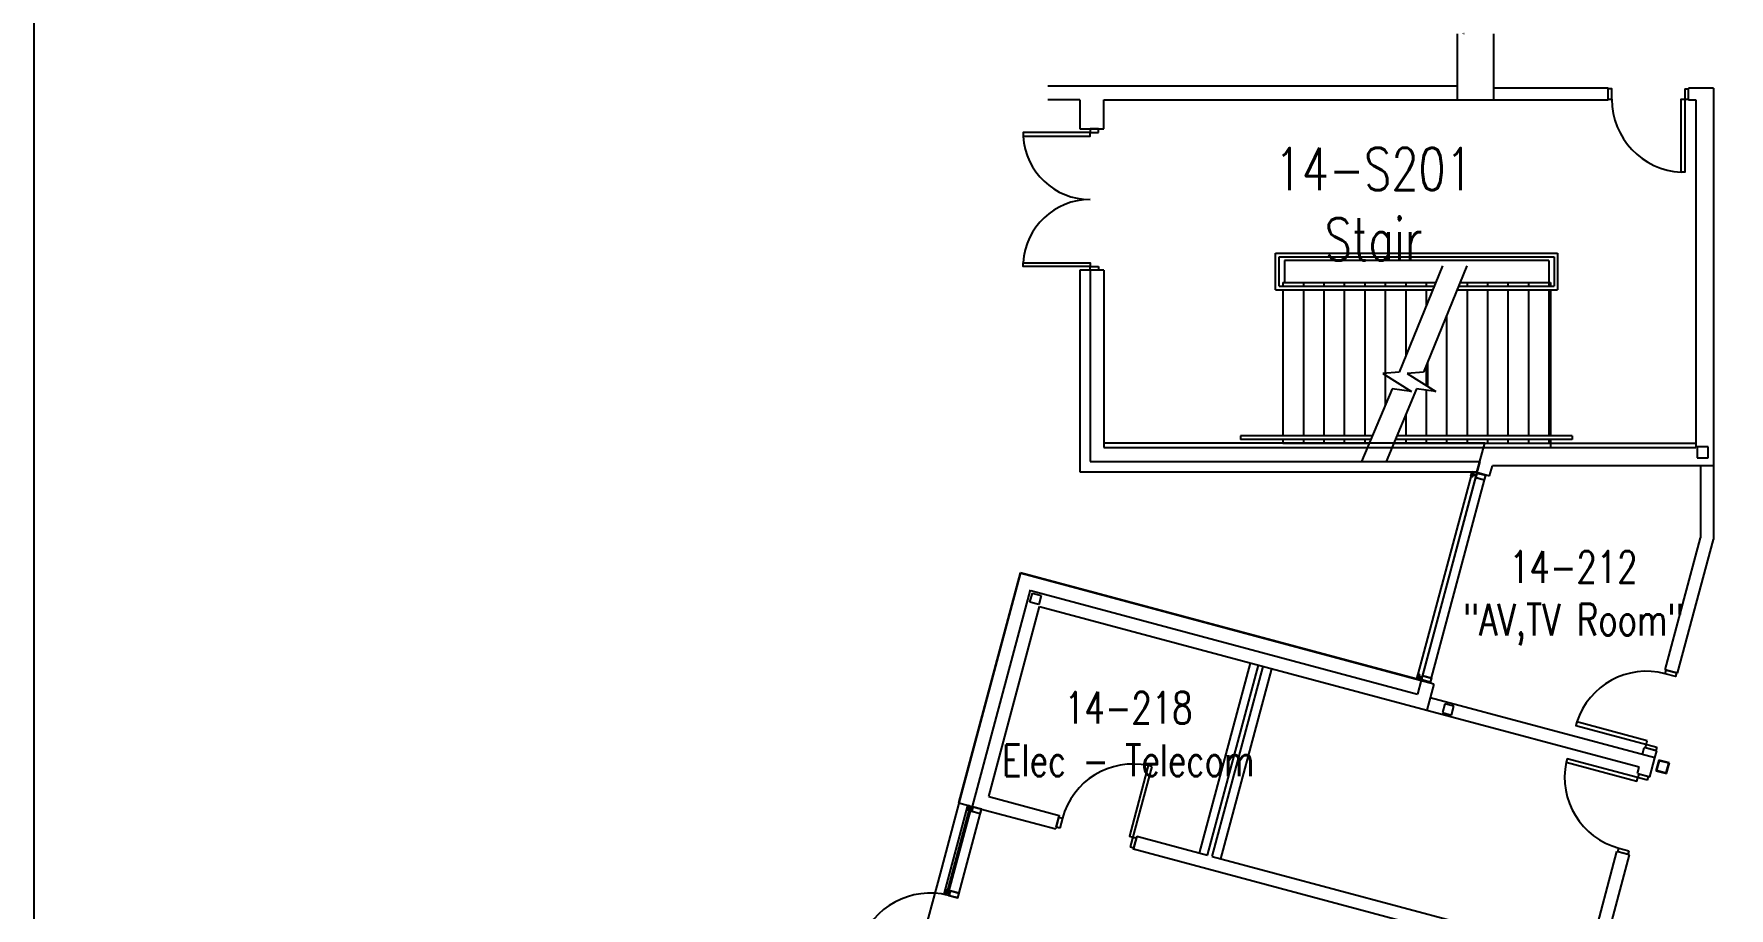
# Model space of a CAD drawing. Extents: x 11182 to 734459, y -1391328 to 152085.
# Drawn here: x 313980 to 337183, y -1356545 to -1344584 of the extents above; entities that cross this region are included whole.
import ezdxf
from ezdxf.enums import TextEntityAlignment as Align

# ---------------------------------------------------------------- set-up
doc = ezdxf.new("R2010")
doc.units = 0
doc.header["$LTSCALE"] = 500
doc.header["$MEASUREMENT"] = 0
doc.layers.add('0_Defpoints', color=106, linetype='CONTINUOUS', plot=False)
for name, color, linetype in [('0_room_data', 7, 'CONTINUOUS'), ('1_Wall_Exist', 251, 'CONTINUOUS'), ('3_Text', 7, 'CONTINUOUS')]:
    doc.layers.add(name, color=color, linetype=linetype)
doc.styles.add('1_200', font='simplex.shx', dxfattribs={"width": 0.75, "height": 460})

# ---------------------------------------------------------------- blocks, each defined once
blk = doc.blocks.new('room_data')
at = {"layer": '3_Text', "style": '1_200', "width": 0.75}
for tag, p in [('ROOMNUM', (0, 0)), ('ROOMUSE', (0, -575))]:
    blk.add_attdef(tag, text='', height=345, dxfattribs=at).set_placement(p, align=Align.MIDDLE_CENTER)

msp = doc.modelspace()

# ---------------------------------------------------------------- linework, layer by layer
at = {"layer": '0_Defpoints'}
msp.add_lwpolyline([(391388, -1271696), (313980, -1271696), (313980, -1391328), (391388, -1391328)], close=True, dxfattribs=at)
at = {"layer": '1_Wall_Exist'}
for p, q in [((333461, -1344584), (333461, -1345484)), ((333961, -1345484), (333961, -1344584)), ((327856, -1345294), (333461, -1345294)), ((328295, -1345484), (327856, -1345484)), ((328295, -1345484), (328295, -1345884)), ((328626, -1345884), (328626, -1345484)), ((328626, -1345484), (335526, -1345484)), ((335526, -1345328), (333961, -1345328)), ((335526, -1345484), (335526, -1345328)), ((336626, -1345484), (336626, -1345328)), ((336968, -1345328), (336626, -1345328)), ((336626, -1345484), (336726, -1345484)), ((336726, -1345484), (336726, -1350244)), ((336968, -1345328), (336968, -1351503)), ((328295, -1345884), (328626, -1345884)), ((330976, -1347584), (334836, -1347584)), ((330976, -1348084), (330976, -1347584)), ((334836, -1347584), (334836, -1348084)), ((328295, -1347816), (328295, -1350575)), ((328626, -1347816), (328295, -1347816)), ((328436, -1347816), (328436, -1350434)), ((328626, -1347816), (328626, -1350244)), ((331026, -1347634), (334786, -1347634)), ((331026, -1348034), (331026, -1347634)), ((334716, -1347684), (331096, -1347684)), ((331096, -1347684), (331096, -1347984)), ((333260, -1347756, 0), (332667, -1349214, 0)), ((333595, -1347756, 0), (333002, -1349214, 0)), ((334716, -1347684), (334716, -1348034)), ((334786, -1347634), (334786, -1348034)), ((331026, -1348034), (333148, -1348034)), ((331076, -1347984), (331076, -1348034)), ((331076, -1347984), (333168, -1347984)), ((331356, -1347984), (331356, -1348034)), ((331636, -1347984), (331636, -1348034)), ((331916, -1347984), (331916, -1348034)), ((332196, -1347984), (332196, -1348034)), ((332476, -1347984), (332476, -1348034)), ((332756, -1347984), (332756, -1348034)), ((333036, -1347984), (333036, -1348034)), ((333482, -1348034), (334786, -1348034)), ((333503, -1347984), (334736, -1347984)), ((333596, -1347984), (333596, -1348034)), ((333876, -1347984), (333876, -1348034)), ((334156, -1347984), (334156, -1348034)), ((334436, -1347984), (334436, -1348034)), ((334736, -1347984), (334736, -1348034)), ((330976, -1348084), (333127, -1348084)), ((331076, -1348084), (331076, -1350084)), ((331356, -1348084), (331356, -1350084)), ((331636, -1348084), (331636, -1350084)), ((331916, -1348084), (331916, -1350084)), ((332196, -1348084), (332196, -1350084)), ((332476, -1348084), (332476, -1349668)), ((332756, -1348084), (332756, -1348996)), ((333036, -1348084), (333036, -1348308)), ((333462, -1348084), (334836, -1348084)), ((333596, -1348084), (333596, -1350084)), ((333876, -1348084), (333876, -1350084)), ((334156, -1348084), (334156, -1350084)), ((334436, -1348084), (334436, -1350084)), ((334716, -1348084), (334716, -1350084)), ((334736, -1348084), (334736, -1350084)), ((333316, -1348443), (333316, -1350084)), ((332667, -1349214, 0), (332442, -1349228, 0)), ((332442, -1349228, 0), (332834, -1349477, 0)), ((333002, -1349214, 0), (332777, -1349228, 0)), ((332777, -1349228, 0), (333169, -1349477, 0)), ((333036, -1349131), (333036, -1349393)), ((333056, -1349082), (333056, -1349406)), ((332571, -1349442, 0), (332153, -1350434, 0)), ((332906, -1349442, 0), (332488, -1350434, 0)), ((332834, -1349477, 0), (332571, -1349442, 0)), ((333169, -1349477, 0), (332906, -1349442, 0)), ((333036, -1349460), (333036, -1350084)), ((332756, -1349798), (332756, -1350084)), ((332301, -1350084), (330496, -1350084)), ((330496, -1350084), (330496, -1350134)), ((332280, -1350134), (330496, -1350134)), ((331076, -1350134), (331076, -1350184)), ((331356, -1350134), (331356, -1350184)), ((331636, -1350134), (331636, -1350184)), ((331916, -1350134), (331916, -1350184)), ((332196, -1350134), (332196, -1350184)), ((335036, -1350134), (332615, -1350134)), ((335036, -1350084), (332636, -1350084)), ((332756, -1350134), (332756, -1350184)), ((333036, -1350134), (333036, -1350184)), ((333316, -1350134), (333316, -1350184)), ((333596, -1350134), (333596, -1350184)), ((333876, -1350134), (333876, -1350184)), ((334156, -1350134), (334156, -1350184)), ((334436, -1350134), (334436, -1350184)), ((334716, -1350134), (334716, -1350184)), ((334736, -1350134), (334736, -1350244)), ((335036, -1350084), (335036, -1350134)), ((333837, -1350184), (328626, -1350183)), ((328626, -1350244), (336726, -1350244)), ((331076, -1350184), (332259, -1350184)), ((332594, -1350184), (336726, -1350184)), ((333730, -1350582, 0), (333837, -1350184)), ((336897, -1350233), (336745, -1350233)), ((336745, -1350233), (336745, -1350385)), ((336745, -1350385), (336897, -1350385)), ((336897, -1350385), (336897, -1350233)), ((328295, -1350575), (333732, -1350575)), ((328436, -1350434), (333770, -1350434)), ((328436, -1350434), (333770, -1350434)), ((333664, -1350575, 0), (332922, -1353345)), ((333770, -1350434), (332969, -1353425)), ((333730, -1350582, 0), (332986, -1353362)), ((333687, -1350605, 0), (333683, -1350621, 0)), ((333730, -1350582, 0), (333905, -1350629, 0)), ((333905, -1350629, 0), (333942, -1350492)), ((336968, -1350492), (333942, -1350492)), ((336790, -1350492), (336790, -1351479)), ((333110, -1353395), (333835, -1350686, 0)), ((336307, -1353286), (336790, -1351479)), ((336478, -1353332), (336968, -1351503)), ((326641, -1355106), (327484, -1351956)), ((327484, -1351956), (326868, -1354257)), ((332969, -1353425), (327484, -1351956)), ((333142, -1353480), (327491, -1351967)), ((326825, -1355156), (327619, -1352190)), ((327613, -1352359), (327646, -1352236)), ((327626, -1352201), (332918, -1353618)), ((327646, -1352236), (327768, -1352269)), ((327049, -1355020), (327745, -1352420)), ((327736, -1352391), (327613, -1352359)), ((327768, -1352269), (327736, -1352391)), ((327745, -1352420), (333046, -1353839)), ((329936, -1355793), (330632, -1353193)), ((330044, -1355822), (330740, -1353222)), ((330108, -1355839), (330804, -1353239)), ((330227, -1355871), (330923, -1353271)), ((332941, -1353391), (332945, -1353376)), ((336478, -1353332), (336307, -1353286)), ((332969, -1353425), (332918, -1353618)), ((333142, -1353480), (333046, -1353839)), ((335950, -1354617), (333046, -1353840)), ((336168, -1354491), (333092, -1353668)), ((333292, -1353748), (333259, -1353870)), ((333259, -1353870), (333381, -1353903)), ((333414, -1353781), (333292, -1353748)), ((333381, -1353903), (333414, -1353781)), ((326868, -1354257), (326581, -1355331)), ((335996, -1354445), (336022, -1354349)), ((336194, -1354395), (336022, -1354349)), ((336099, -1354751, 0), (336168, -1354491)), ((336168, -1354491), (336194, -1354395)), ((336219, -1354519), (336180, -1354665)), ((336225, -1354528), (336190, -1354660)), ((336366, -1354558), (336219, -1354519)), ((336356, -1354564), (336225, -1354528)), ((336321, -1354695), (336356, -1354564)), ((336327, -1354705), (336366, -1354558)), ((329281, -1354608), (328987, -1355709)), ((335927, -1354705, 0), (335950, -1354617)), ((336104, -1354754, 0), (335932, -1354708, 0)), ((336180, -1354665), (336327, -1354705)), ((336190, -1354660), (336321, -1354695)), ((327049, -1355020), (328015, -1355278)), ((326439, -1356355), (326764, -1355140)), ((326483, -1356316), (326784, -1355193)), ((326505, -1356322), (326806, -1355199)), ((326627, -1356405), (326952, -1355191)), ((326641, -1355107), (327000, -1355203)), ((326787, -1355171), (326783, -1355187)), ((327000, -1355203), (327966, -1355461)), ((326581, -1355331), (326382, -1356073)), ((328015, -1355278), (327966, -1355462)), ((329078, -1355563), (329028, -1355746)), ((329031, -1355736), (333303, -1356879, 0)), ((329078, -1355563), (330044, -1355822)), ((330108, -1355839, 0), (333521, -1356753, 0)), ((334830, -1358826), (335648, -1355770)), ((335031, -1358763, 0), (335820, -1355816)), ((335820, -1355816, 0), (335648, -1355770, 0)), ((326382, -1356073), (326040, -1357349)), ((326479, -1356324), (326474, -1356339))]:
    msp.add_line(p, q, dxfattribs=at)
at = {"layer": '1_Wall_Exist', "elevation": 0}
for points in [[(335526, -1345476), (335576, -1345476), (335576, -1345336), (335526, -1345336)], [(336576, -1345336), (336576, -1346476), (336526, -1346476), (336526, -1345476), (336626, -1345476)], [(336576, -1345336), (336626, -1345336)], [(333717, -1350630), (333677, -1350619)], [(333681, -1350604), (333722, -1350615)], [(332935, -1353390), (332976, -1353400)], [(332980, -1353385), (332939, -1353374)], [(336067, -1354795), (334966, -1354501), (334953, -1354549), (335919, -1354808), (335932, -1354759)], [(329281, -1354608), (329233, -1354595), (328975, -1355561), (329071, -1355587)], [(336067, -1354795), (336080, -1354747), (335945, -1354711), (335932, -1354759)], [(328987, -1355709), (329035, -1355722), (329071, -1355587)]]:
    msp.add_lwpolyline(points, dxfattribs=at)
for points in [[(327521, -1345985), (328436, -1345985), (328436, -1345934), (327521, -1345934)], [(328550, -1345934), (328550, -1345884), (328436, -1345884), (328436, -1345934)], [(327521, -1347714), (328436, -1347714), (328436, -1347765), (327521, -1347765)], [(328550, -1347765), (328550, -1347816), (328436, -1347816), (328436, -1347765)], [(328021, -1355451), (327972, -1355438), (328009, -1355303), (328057, -1355316)], [(335809, -1355761), (335796, -1355810), (335660, -1355774), (335673, -1355725)]]:
    msp.add_lwpolyline(points, close=True, dxfattribs=at)
for points in [[(333684, -1350581, -1.25595), (333681, -1350581), (333665, -1350577), (333650, -1350635), (333665, -1350639, -1.25595), (333668, -1350640), (333670, -1350641, -0.36397), (333671, -1350642), (333671, -1350642), (333648, -1350636), (333664, -1350575), (333687, -1350581), (333687, -1350581, -0.36397), (333686, -1350582)], [(333665, -1350634, -0.104064), (333664, -1350634), (333661, -1350631, 0.541623), (333659, -1350631), (333659, -1350633, 0.297334), (333659, -1350634), (333666, -1350639, -1), (333668, -1350640), (333671, -1350641), (333673, -1350641), (333673, -1350640), (333671, -1350640), (333686, -1350583), (333689, -1350584), (333689, -1350583), (333687, -1350582), (333684, -1350582, -1), (333681, -1350581), (333673, -1350583, 0.297334), (333672, -1350583), (333672, -1350585, 0.541623), (333673, -1350586), (333677, -1350585, -0.104064), (333678, -1350585), (333681, -1350586, -0.414214), (333682, -1350587), (333676, -1350610), (333676, -1350611), (333676, -1350611), (333670, -1350634, -0.414214), (333668, -1350635)], [(333705, -1350623, 0.414214), (333706, -1350624), (333717, -1350627, 0.414214), (333719, -1350626), (333720, -1350619, 0.414214), (333720, -1350618), (333708, -1350614, 0.414214), (333707, -1350615)], [(333722, -1350650), (333721, -1350653), (333833, -1350683), (333848, -1350627), (333736, -1350597), (333735, -1350600, -0.414214), (333732, -1350602), (333729, -1350601), (333717, -1350646), (333720, -1350647, -0.414214)], [(332927, -1353411, 1.25595), (332924, -1353409), (332908, -1353405), (332924, -1353347), (332939, -1353351, 1.25595), (332942, -1353352), (332945, -1353352, 0.36397), (332945, -1353351), (332945, -1353351), (332922, -1353345), (332906, -1353406), (332929, -1353413), (332929, -1353412, 0.36397), (332929, -1353411)], [(332936, -1353355, 0.104064), (332936, -1353355), (332931, -1353356, -0.541623), (332930, -1353355), (332930, -1353353, -0.297334), (332931, -1353353), (332939, -1353352, 1), (332942, -1353352), (332945, -1353352), (332947, -1353353), (332947, -1353354), (332945, -1353354), (332930, -1353410), (332932, -1353411), (332932, -1353411), (332929, -1353412), (332927, -1353411, 1), (332924, -1353409), (332917, -1353404, -0.297334), (332917, -1353403), (332917, -1353402, -0.541623), (332919, -1353401), (332923, -1353404, 0.104064), (332923, -1353404), (332927, -1353405, 0.414214), (332928, -1353405), (332934, -1353381), (332935, -1353381), (332934, -1353381), (332940, -1353358, 0.414214), (332940, -1353356)], [(332965, -1353385, -0.414214), (332967, -1353385), (332978, -1353388, -0.414214), (332979, -1353389), (332977, -1353396, -0.414214), (332976, -1353397), (332964, -1353394, -0.414214), (332963, -1353393)], [(332993, -1353370), (332994, -1353367), (333106, -1353397), (333091, -1353453), (332979, -1353423), (332980, -1353420, 0.414214), (332978, -1353417), (332975, -1353416), (332987, -1353371), (332990, -1353372, 0.414214)], [(326784, -1355147, -1.25595), (326781, -1355147), (326766, -1355143), (326750, -1355201), (326766, -1355205, -1.25595), (326769, -1355206), (326771, -1355207, -0.36397), (326771, -1355208), (326771, -1355208), (326748, -1355202), (326764, -1355141), (326787, -1355147), (326787, -1355147, -0.36397), (326786, -1355148)], [(326765, -1355200, -0.104064), (326764, -1355200), (326761, -1355197, 0.541623), (326759, -1355197), (326759, -1355199, 0.297334), (326759, -1355200), (326766, -1355205, -1), (326769, -1355206), (326771, -1355207), (326773, -1355207), (326774, -1355206), (326772, -1355206), (326787, -1355149), (326789, -1355150), (326789, -1355149), (326787, -1355148), (326784, -1355148, -1), (326781, -1355147), (326773, -1355148, 0.297334), (326772, -1355149), (326772, -1355150, 0.541623), (326773, -1355152), (326778, -1355151, -0.104064), (326778, -1355151), (326782, -1355152, -0.414214), (326782, -1355153), (326776, -1355176), (326777, -1355177), (326776, -1355177), (326770, -1355200, -0.414214), (326769, -1355201)], [(326805, -1355188, 0.414214), (326806, -1355190), (326818, -1355193, 0.414214), (326819, -1355192), (326821, -1355185, 0.414214), (326820, -1355184), (326808, -1355180, 0.414214), (326807, -1355181)], [(326822, -1355216), (326821, -1355219), (326933, -1355249), (326948, -1355193), (326836, -1355163), (326835, -1355166, -0.414214), (326832, -1355168), (326829, -1355167), (326817, -1355212), (326820, -1355212, -0.414214)], [(326456, -1356352, -0.104064), (326456, -1356352), (326452, -1356349, 0.541623), (326451, -1356350), (326450, -1356351, 0.297334), (326451, -1356352), (326457, -1356357, -1), (326460, -1356359), (326463, -1356360), (326465, -1356359), (326465, -1356359), (326463, -1356358), (326478, -1356302), (326480, -1356302), (326480, -1356302), (326479, -1356300), (326476, -1356300, -1), (326473, -1356300), (326465, -1356301, 0.297334), (326464, -1356302), (326463, -1356303, 0.541623), (326465, -1356304), (326469, -1356303, -0.104064), (326469, -1356303), (326473, -1356304, -0.414214), (326474, -1356306), (326468, -1356329), (326468, -1356329), (326467, -1356330), (326461, -1356353, -0.414214), (326460, -1356353)], [(326497, -1356341, 0.414214), (326497, -1356342), (326509, -1356345, 0.414214), (326510, -1356344), (326512, -1356337, 0.414214), (326512, -1356336), (326500, -1356333, 0.414214), (326499, -1356333)], [(326513, -1356368), (326513, -1356371), (326624, -1356401), (326639, -1356345), (326528, -1356315), (326527, -1356318, -0.414214), (326523, -1356320), (326520, -1356319), (326508, -1356364), (326511, -1356365, -0.414214)]]:
    msp.add_lwpolyline(points, format="xyb", close=True, dxfattribs=at)
for points in [[(333678, -1350615), (333682, -1350617, 0.414214), (333683, -1350616), (333685, -1350610, 0.414214), (333684, -1350609), (333680, -1350608)], [(333686, -1350609), (333686, -1350610), (333687, -1350611), (333687, -1350611), (333688, -1350610), (333688, -1350610), (333688, -1350611), (333689, -1350611), (333689, -1350610), (333690, -1350611), (333690, -1350611), (333690, -1350612), (333691, -1350611), (333691, -1350611), (333691, -1350612), (333692, -1350612), (333692, -1350611), (333693, -1350611), (333693, -1350612), (333693, -1350612), (333694, -1350612), (333694, -1350612), (333694, -1350613), (333695, -1350613), (333695, -1350612), (333696, -1350612), (333696, -1350613), (333696, -1350613), (333697, -1350613), (333697, -1350613), (333698, -1350614), (333698, -1350614), (333699, -1350613), (333699, -1350613), (333699, -1350614), (333699, -1350614), (333700, -1350613), (333700, -1350613), (333701, -1350614), (333701, -1350614), (333701, -1350614, -0.627131), (333699, -1350621), (333699, -1350620), (333698, -1350620), (333698, -1350621), (333697, -1350620), (333697, -1350620), (333697, -1350619), (333696, -1350620), (333696, -1350620), (333696, -1350619), (333695, -1350619), (333695, -1350620), (333694, -1350620), (333694, -1350619), (333694, -1350619), (333693, -1350619), (333693, -1350619), (333692, -1350618), (333692, -1350618), (333691, -1350619), (333691, -1350619), (333691, -1350618), (333691, -1350618), (333690, -1350618), (333690, -1350618), (333689, -1350617), (333689, -1350617), (333688, -1350618), (333688, -1350618), (333688, -1350617), (333688, -1350617), (333687, -1350618), (333687, -1350618), (333686, -1350617), (333686, -1350617), (333685, -1350617), (333685, -1350617), (333685, -1350616), (333684, -1350616), (333684, -1350617)], [(333717, -1350630), (333713, -1350648, 0.414214), (333713, -1350649), (333714, -1350649), (333714, -1350648), (333717, -1350649, -0.414214), (333718, -1350651), (333718, -1350652, -0.414214), (333716, -1350653), (333713, -1350652), (333713, -1350651), (333713, -1350651, 0.414214), (333712, -1350652), (333711, -1350653), (333835, -1350686), (333851, -1350625), (333728, -1350592), (333727, -1350593), (333728, -1350594), (333728, -1350594), (333729, -1350593), (333732, -1350594, -0.414214), (333733, -1350596), (333733, -1350597, -0.414214), (333731, -1350598), (333728, -1350597), (333728, -1350597), (333727, -1350597, 0.414214), (333726, -1350597), (333722, -1350615)], [(332938, -1353378), (332942, -1353379, -0.414214), (332943, -1353380), (332941, -1353386, -0.414214), (332940, -1353387), (332936, -1353386)], [(332942, -1353387), (332943, -1353387), (332944, -1353387), (332944, -1353387), (332944, -1353388), (332944, -1353388), (332945, -1353387), (332945, -1353387), (332946, -1353388), (332946, -1353388), (332947, -1353387), (332947, -1353388), (332947, -1353388), (332948, -1353389), (332948, -1353388), (332948, -1353388), (332949, -1353389), (332949, -1353389), (332950, -1353388), (332950, -1353388), (332950, -1353389), (332951, -1353389), (332951, -1353389), (332952, -1353389), (332952, -1353390), (332952, -1353390), (332953, -1353389), (332953, -1353389), (332953, -1353390), (332954, -1353390), (332954, -1353389), (332955, -1353390), (332955, -1353391), (332955, -1353391), (332956, -1353390), (332956, -1353390), (332956, -1353391), (332957, -1353391), (332957, -1353390), (332958, -1353390), (332958, -1353391, 0.627131), (332959, -1353384), (332959, -1353384), (332958, -1353384), (332958, -1353383), (332958, -1353383), (332957, -1353384), (332957, -1353384), (332956, -1353383), (332956, -1353383), (332955, -1353384), (332955, -1353384), (332955, -1353383), (332955, -1353383), (332954, -1353383), (332954, -1353383), (332953, -1353382), (332953, -1353382), (332952, -1353383), (332952, -1353383), (332952, -1353382), (332951, -1353382), (332951, -1353382), (332950, -1353382), (332950, -1353381), (332950, -1353381), (332949, -1353382), (332949, -1353382), (332949, -1353381), (332948, -1353381), (332948, -1353382), (332947, -1353382), (332947, -1353381), (332947, -1353380), (332946, -1353381), (332946, -1353381), (332946, -1353380), (332945, -1353380), (332945, -1353381), (332944, -1353381), (332944, -1353380)], [(332980, -1353385), (332985, -1353367, -0.414214), (332986, -1353367), (332986, -1353367), (332986, -1353368), (332989, -1353368, 0.414214), (332991, -1353367), (332991, -1353366, 0.414214), (332990, -1353364), (332987, -1353364), (332987, -1353364), (332986, -1353364, -0.414214), (332986, -1353363), (332986, -1353362), (333110, -1353395), (333093, -1353457), (332970, -1353424), (332970, -1353422), (332971, -1353422), (332971, -1353422), (332971, -1353422), (332974, -1353423, 0.414214), (332976, -1353422), (332976, -1353421, 0.414214), (332975, -1353419), (332972, -1353419), (332972, -1353419), (332972, -1353419, -0.414214), (332971, -1353418), (332976, -1353400)], [(326818, -1355196), (326777, -1355185), (326778, -1355181), (326782, -1355183, 0.414214), (326783, -1355182), (326785, -1355176, 0.414214), (326784, -1355175), (326780, -1355174), (326781, -1355170), (326822, -1355181)], [(326786, -1355175), (326787, -1355176), (326787, -1355177), (326787, -1355177), (326788, -1355176), (326788, -1355176), (326789, -1355177), (326789, -1355177), (326790, -1355176), (326790, -1355176), (326790, -1355177), (326790, -1355178), (326791, -1355177), (326791, -1355177), (326792, -1355178), (326792, -1355178), (326793, -1355177), (326793, -1355177), (326793, -1355178), (326793, -1355178), (326794, -1355178), (326794, -1355178), (326795, -1355179), (326795, -1355179), (326796, -1355178), (326796, -1355178), (326796, -1355179), (326797, -1355179), (326797, -1355178), (326798, -1355179), (326798, -1355180), (326798, -1355180), (326799, -1355179), (326799, -1355179), (326799, -1355180), (326800, -1355180), (326800, -1355179), (326801, -1355179), (326801, -1355180), (326801, -1355180), (326801, -1355180, -0.627131), (326799, -1355187), (326799, -1355186), (326799, -1355186), (326798, -1355187), (326798, -1355186), (326797, -1355186), (326797, -1355185), (326796, -1355186), (326796, -1355186), (326796, -1355185), (326795, -1355185), (326795, -1355186), (326794, -1355186), (326794, -1355185), (326794, -1355185), (326793, -1355185), (326793, -1355185), (326793, -1355184), (326792, -1355184), (326792, -1355185), (326791, -1355185), (326791, -1355184), (326791, -1355184), (326790, -1355184), (326790, -1355184), (326790, -1355183), (326789, -1355183), (326789, -1355184), (326788, -1355184), (326788, -1355183), (326788, -1355183), (326787, -1355184), (326787, -1355184), (326787, -1355183), (326786, -1355183), (326786, -1355183), (326785, -1355183), (326785, -1355182), (326785, -1355182), (326784, -1355183)], [(326818, -1355196), (326813, -1355214, 0.414214), (326813, -1355215), (326814, -1355215), (326814, -1355214), (326817, -1355215, -0.414214), (326818, -1355217), (326818, -1355218, -0.414214), (326816, -1355219), (326813, -1355218), (326813, -1355217), (326813, -1355217, 0.414214), (326812, -1355218), (326811, -1355219), (326935, -1355252), (326952, -1355191), (326828, -1355158), (326828, -1355159), (326828, -1355160), (326829, -1355160), (326829, -1355159), (326832, -1355160, -0.414214), (326833, -1355162), (326833, -1355163, -0.414214), (326831, -1355164), (326828, -1355163), (326828, -1355163), (326828, -1355162, 0.414214), (326827, -1355163), (326822, -1355181)], [(326476, -1356300, -1.25595), (326473, -1356299), (326457, -1356295), (326442, -1356353), (326457, -1356357, -1.25595), (326460, -1356359), (326462, -1356360, -0.36397), (326462, -1356360), (326462, -1356361), (326439, -1356354), (326456, -1356293), (326479, -1356299), (326479, -1356299, -0.36397), (326478, -1356300)], [(326509, -1356349), (326469, -1356338), (326470, -1356334), (326474, -1356335, 0.414214), (326475, -1356334), (326476, -1356328, 0.414214), (326476, -1356327), (326472, -1356326), (326473, -1356322), (326513, -1356333)], [(326477, -1356328), (326478, -1356328), (326478, -1356329), (326479, -1356329), (326479, -1356328), (326480, -1356328), (326480, -1356329), (326480, -1356329), (326481, -1356329), (326481, -1356329), (326482, -1356330), (326482, -1356330), (326483, -1356329), (326483, -1356329), (326483, -1356330), (326483, -1356330), (326484, -1356330), (326484, -1356330), (326485, -1356331), (326485, -1356331), (326486, -1356330), (326486, -1356330), (326486, -1356331), (326486, -1356331), (326487, -1356330), (326487, -1356330), (326488, -1356331), (326488, -1356332), (326489, -1356331), (326489, -1356331), (326489, -1356332), (326490, -1356332), (326490, -1356331), (326491, -1356331), (326491, -1356332), (326491, -1356332), (326492, -1356332), (326492, -1356332), (326492, -1356333), (326493, -1356333), (326493, -1356333, -0.627131), (326491, -1356339), (326490, -1356338), (326490, -1356338), (326489, -1356339), (326489, -1356339), (326489, -1356338), (326489, -1356338), (326488, -1356338), (326488, -1356338), (326487, -1356337), (326487, -1356337), (326486, -1356338), (326486, -1356338), (326486, -1356337), (326485, -1356337), (326485, -1356338), (326484, -1356338), (326484, -1356337), (326484, -1356337), (326483, -1356337), (326483, -1356337), (326483, -1356336), (326482, -1356336), (326482, -1356337), (326481, -1356337), (326481, -1356336), (326481, -1356336), (326480, -1356336), (326480, -1356336), (326480, -1356335), (326479, -1356335), (326479, -1356336), (326478, -1356336), (326478, -1356335), (326478, -1356335), (326477, -1356336), (326477, -1356335), (326476, -1356335), (326476, -1356334), (326475, -1356335)], [(326509, -1356349), (326504, -1356366, 0.414214), (326505, -1356367), (326505, -1356367), (326506, -1356367), (326509, -1356367, -0.414214), (326510, -1356369), (326510, -1356370, -0.414214), (326508, -1356371), (326505, -1356370), (326505, -1356370), (326504, -1356370, 0.414214), (326503, -1356370), (326503, -1356372), (326627, -1356405), (326643, -1356343), (326519, -1356310), (326519, -1356311), (326520, -1356312), (326520, -1356312), (326520, -1356312), (326523, -1356313, -0.414214), (326524, -1356315), (326524, -1356315, -0.414214), (326522, -1356316), (326519, -1356316), (326519, -1356315), (326519, -1356315, 0.414214), (326518, -1356315), (326513, -1356333)]]:
    msp.add_lwpolyline(points, format="xyb", dxfattribs=at)
at = {"layer": '1_Wall_Exist'}
msp.add_lwpolyline([(336322, -1353290), (336463, -1353328), (336450, -1353376), (336309, -1353339)], close=True, dxfattribs=at)
for points in [[(336063, -1354256), (335097, -1353998), (335084, -1354046), (336192, -1354342)], [(336192, -1354342), (336179, -1354391), (336038, -1354353), (336063, -1354256)]]:
    msp.add_lwpolyline(points, dxfattribs=at)
for centre, radius, start, end in [((333527, -1344585), 1.31, 24.276, 96.3516), ((333555, -1344586), 2.27, 88.9658, 143.5677), ((336579, -1345475), 1002, 180.0552, 267.0072), ((336050, -1354305), 1000, 75.0125, 162.1465), ((329025, -1355576), 1002, 78.0054, 164.9573), ((335934, -1354757, 0), 1002, 168.0054, 254.9573), ((326250, -1357355), 1015, 75.7463, 161.3377)]:
    msp.add_arc(centre, radius, start, end, dxfattribs=at)
for centre, major_axis, start_param, end_param in [((328437, -1345932), (2, -918), -1.514474, -0.003209), ((328437, -1347767), (-2, -918), 3.144754, 4.656019)]:
    msp.add_ellipse(centre, major_axis=major_axis, ratio=1, start_param=start_param, end_param=end_param, dxfattribs=at)

# ---------------------------------------------------------------- block references
at = {"layer": '0_room_data'}
for p, xscale, yscale, zscale, values in [((332318, -1346432), 1.674561601624805, 1.674561601624805, 1.674561601624805, {'ROOMNUM': '14-S201', 'ROOMUSE': 'Stair'}), ((335051, -1351876), 1.255921201218603, 1.255921201218603, 1.255921201218603, {'ROOMNUM': '14-212', 'ROOMUSE': '"AV,TV Room"'}), ((328960, -1353803), 1.255921201218603, 1.255921201218603, 1.255921201218603, {'ROOMNUM': '14-218', 'ROOMUSE': 'Elec - Telecom'})]:
    msp.add_blockref('room_data', p, dxfattribs=dict(at, xscale=xscale, yscale=yscale, zscale=zscale)).add_auto_attribs(values)

doc.saveas('drawing.dxf')
